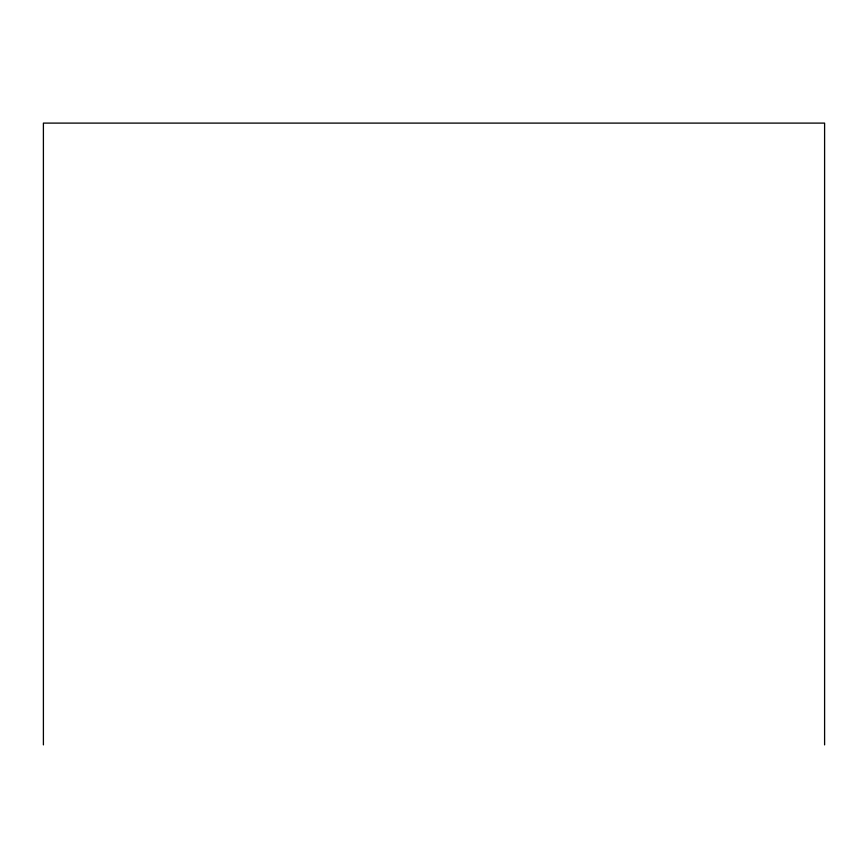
<?xml version="1.0" encoding="UTF-8"?>
<svg xmlns="http://www.w3.org/2000/svg" width="868" height="868" viewBox="0 0 868 868"><rect width="100%" height="100%" fill="white"/><g stroke="black" fill="none" stroke-linecap="round" stroke-linejoin="round"><path stroke-width="1.3" d="M824.6 744.896L824.6 123.104L43.4 123.104L43.4 744.896"/></g></svg>
